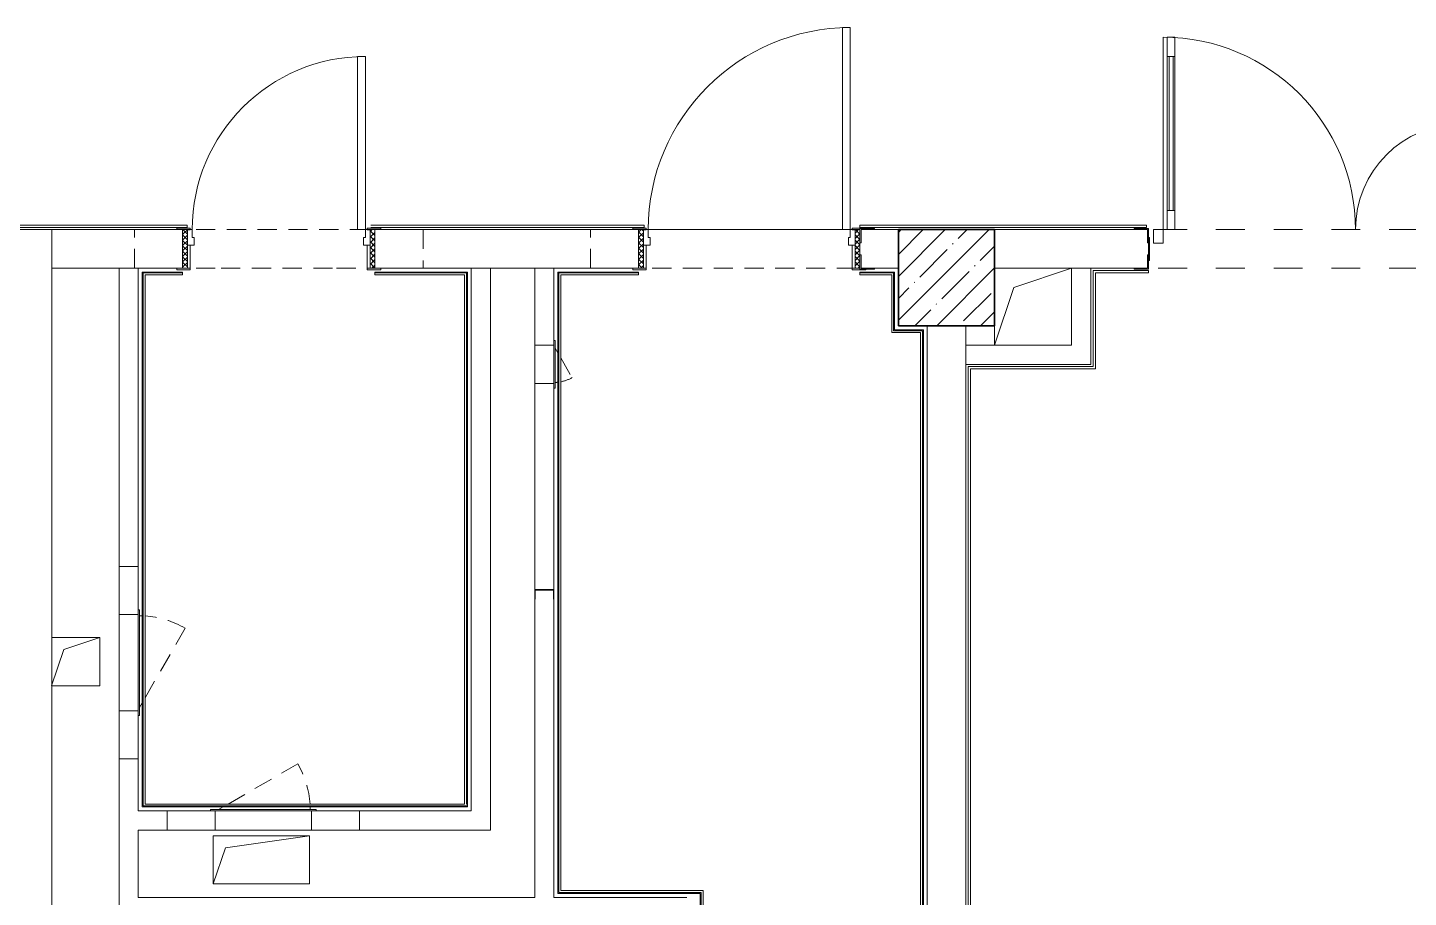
# Model space of a CAD drawing. Header units: millimetres. Extents: x 5993 to 95364, y 94667 to 143522.
# Drawn here: x 42896 to 43480, y 118959 to 119327 of the extents above; entities that cross this region are included whole.
import ezdxf

# ---------------------------------------------------------------- set-up
doc = ezdxf.new("R2010")
doc.units = ezdxf.units.MM
doc.linetypes.add('200_ШТРИХ_ш1п0_6_', pattern=[160, 100, -60])
doc.linetypes.add('Штрих короткий', pattern=[300, 150, -150])
for name, color, linetype, lineweight in [('0-2', 7, 'Continuous', 9), ('Двери', 7, 'Continuous', 9), ('Каркас_Импост', 7, 'Continuous', 13), ('Каркас_Импост-1', 7, 'Continuous', 9), ('Несущие колонны', 7, 'Continuous', 9), ('Несущие колонны-1', 7, 'Continuous', 35), ('Обобщенные модели', 7, 'Continuous', 9), ('Общие ребра', 7, 'Continuous', 9), ('Окна', 7, 'Continuous', 9), ('Открывание в плане-2', 7, '200_ШТРИХ_ш1п0_6_', 9), ('Открывание-1', 7, 'Continuous', 9), ('Панель', 7, 'Continuous', 13), ('Перекрытия', 7, 'Continuous', 9), ('Перемычка-1', 7, 'Штрих короткий', 9), ('Перемычка_Пунктирные линии-1', 7, '200_ШТРИХ_ш1п0_6_', 9), ('Стены', 7, 'Continuous', 9), ('Стены-1', 7, 'Continuous', 13), ('Элементы узлов', 7, 'Continuous', 9)]:
    doc.layers.add(name, color=color, linetype=linetype, lineweight=lineweight)

# ---------------------------------------------------------------- blocks, each defined once
blk = doc.blocks.new('BSC_Колонна _Прямоугольная - 500х500-V23-АИ2_01_План напольных покрытий и плинтусов 1го этажа _Часть 1_')
at = {"layer": 'Несущие колонны'}
h = blk.add_hatch(dxfattribs=at)
h.set_pattern_fill('FP_33', color=256, style=0, pattern_type=2)
h.set_pattern_definition([(45, (-20300, -64750), (-114.04925, 114.04925), []), (45, (-20185.95, -64750), (-114.04925, 114.04925), [201.613, -40.323, 3.353, -36.97])])
h.paths.add_polyline_path([(-250, -250), (250, -250), (250, 250), (-250, 250)], flags=0)
at = {"layer": 'Несущие колонны-1'}
for p, q in [((250, 250), (-250, 250)), ((-250, 250), (-250, -250)), ((250, -250), (250, 250)), ((-250, -250), (250, -250))]:
    blk.add_line(p, q, dxfattribs=at)
blk = doc.blocks.new('Проем_Дверь_Прямоугольный - 1700х2400h_дверные проемы-28051819-АИ2_01_План напольных покрытий и плинтусов 1го этажа _Часть 1_')
at = {"layer": 'Перемычка-1'}
for p, q in [((850, 100), (-850, 100)), ((850, -100), (-850, -100))]:
    blk.add_line(p, q, dxfattribs=at)
blk = doc.blocks.new('Дверь_СКБ_1Ст_Внутренняя_ШЕР - СОШ_Д-5_Дв_1000x2100h_ПУИ-27948912-АИ2_01_План напольных покрытий и плинтусов 1го этажа _Часть 1_')
at = {"layer": 'Двери'}
h = blk.add_hatch(dxfattribs=at)
h.set_pattern_fill('FP_74', color=256, style=0, pattern_type=2)
h.set_pattern_definition([(135, (1801.41, 164.685), (-14.14214, -14.14214), []), (225, (1801.41, 164.685), (14.14214, -14.14214), [])])
h.paths.add_polyline_path([(512.5, -100), (512.5, 100), (487.5, 100), (487.5, -100)], flags=0)
at = {"layer": 'Каркас_Импост-1'}
h = blk.add_hatch(dxfattribs=at)
h.set_pattern_fill('FP_75', color=256, style=0, pattern_type=2)
h.set_pattern_definition([(45, (-321.384, 164.685), (-14.1421, 14.1421), []), (135, (-321.384, 164.685), (-14.1421, -14.1421), [])])
h.paths.add_polyline_path([(-462.5, -100), (-462.5, 100), (-487.5, 100), (-487.5, -100)], flags=0)
at = {"layer": 'Каркас_Импост'}
for p, q in [((-447.5, 108), (-517.5, 108)), ((-517.5, 108), (-517.5, 100)), ((-517.5, 100), (-447.5, 100)), ((-462.5, 100), (-487.5, 100)), ((-487.5, 100), (-487.5, -100)), ((-437.5, 100), (-462.5, 100)), ((-462.5, 100), (-462.5, 20)), ((-462.5, -100), (-462.5, 100)), ((-447.5, 100), (-462.5, 100)), ((-462.5, 100), (-462.5, 99)), ((-462.5, 99), (-447.5, 99)), ((-447.5, 100), (-447.5, 108)), ((-447.5, 99), (-447.5, 100)), ((-437.5, 60), (-437.5, 100)), ((462.5, 100), (462.5, 60)), ((487.5, 100), (462.5, 100)), ((542.5, 108), (472.5, 108)), ((472.5, 108), (472.5, 100)), ((487.5, 100), (472.5, 100)), ((472.5, 100), (472.5, 99)), ((472.5, 100), (542.5, 100)), ((472.5, 99), (487.5, 99)), ((487.5, 20), (487.5, 100)), ((512.5, 100), (487.5, 100)), ((487.5, 100), (487.5, -100)), ((487.5, 99), (487.5, 100)), ((512.5, -100), (512.5, 100)), ((542.5, 100), (542.5, 108)), ((-462.5, 20), (-427.5, 20)), ((-447.5, 20), (-462.5, 20)), ((-462.5, 20), (-462.5, -100)), ((-447.5, -100), (-447.5, 20)), ((-427.5, 60), (-437.5, 60)), ((-427.5, 20), (-427.5, 60)), ((462.5, 60), (452.5, 60)), ((452.5, 60), (452.5, 20)), ((452.5, 20), (487.5, 20)), ((487.5, 20), (472.5, 20)), ((472.5, 20), (472.5, -100)), ((487.5, -100), (487.5, 20)), ((-447.5, -100), (-517.5, -100)), ((-517.5, -100), (-517.5, -108)), ((-517.5, -108), (-447.5, -108)), ((-487.5, -100), (-462.5, -100)), ((-462.5, -100), (-447.5, -100)), ((-447.5, -108), (-447.5, -100)), ((472.5, -100), (487.5, -100)), ((542.5, -100), (472.5, -100)), ((472.5, -100), (472.5, -108)), ((472.5, -108), (542.5, -108)), ((487.5, -100), (512.5, -100)), ((542.5, -108), (542.5, -100))]:
    blk.add_line(p, q, dxfattribs=at)
at = {"layer": 'Открывание-1'}
blk.add_arc((462.5, 100), 900, 90, 180, dxfattribs=at)
at = {"layer": 'Панель'}
for p, q in [((462.5, 1000), (422.5, 1000)), ((422.5, 1000), (422.5, 100)), ((462.5, 100), (462.5, 1000)), ((422.5, 100), (462.5, 100))]:
    blk.add_line(p, q, dxfattribs=at)
blk = doc.blocks.new('Дверь_СКБ_1Ст_Внутренняя_ШЕР - СОШ_Д-12_Дв_1150x2100h_С_У учеников_ душевые-28040539-АИ2_01_План напольных покрытий и плинтусов 1го этажа _Часть 1_')
at = {"layer": 'Двери'}
h = blk.add_hatch(dxfattribs=at)
h.set_pattern_fill('FP_29', color=256, style=0, pattern_type=2)
h.set_pattern_definition([(135, (1726.41, 164.685), (-14.14214, -14.14214), []), (225, (1726.41, 164.685), (14.14214, -14.14214), [])])
h.paths.add_polyline_path([(562.5, -100), (587.5, -100), (587.5, 100), (562.5, 100), (562.5, -31)], flags=0)
at = {"layer": 'Каркас_Импост-1'}
h = blk.add_hatch(dxfattribs=at)
h.set_pattern_fill('FP_30', color=256, style=0, pattern_type=2)
h.set_pattern_definition([(45, (-396.384, 164.685), (-14.1421, 14.1421), []), (135, (-396.384, 164.685), (-14.1421, -14.1421), [])])
h.paths.add_polyline_path([(-537.5, -100), (-537.5, 100), (-562.5, 100), (-562.5, -100)], flags=0)
at = {"layer": 'Каркас_Импост'}
for p, q in [((-522.5, 108), (-592.5, 108)), ((-592.5, 108), (-592.5, 100)), ((-592.5, 100), (-522.5, 100)), ((-537.5, 100), (-562.5, 100)), ((-562.5, 100), (-562.5, -100)), ((-512.5, 100), (-537.5, 100)), ((-537.5, 100), (-537.5, 20)), ((-537.5, -100), (-537.5, 100)), ((-522.5, 100), (-537.5, 100)), ((-537.5, 100), (-537.5, 99)), ((-537.5, 99), (-522.5, 99)), ((-522.5, 100), (-522.5, 108)), ((-522.5, 99), (-522.5, 100)), ((-512.5, 60), (-512.5, 100)), ((537.5, 100), (537.5, 60)), ((562.5, 100), (537.5, 100)), ((617.5, 108), (547.5, 108)), ((547.5, 108), (547.5, 100)), ((562.5, 100), (547.5, 100)), ((547.5, 100), (547.5, 99)), ((547.5, 100), (587.5, 100)), ((547.5, 99), (562.5, 99)), ((562.5, 20), (562.5, 100)), ((587.5, 100), (562.5, 100)), ((562.5, 100), (562.5, -100)), ((562.5, 99), (562.5, 100)), ((617.5, 106), (617.5, 108)), ((-537.5, 20), (-502.5, 20)), ((-522.5, 20), (-537.5, 20)), ((-537.5, 20), (-537.5, -100)), ((-522.5, -100), (-522.5, 20)), ((-502.5, 60), (-512.5, 60)), ((-502.5, 20), (-502.5, 60)), ((537.5, 60), (527.5, 60)), ((527.5, 60), (527.5, 20)), ((527.5, 20), (562.5, 20)), ((562.5, 20), (547.5, 20)), ((547.5, 20), (547.5, -100)), ((562.5, -100), (562.5, 20)), ((587.5, -31), (587.5, 31)), ((-522.5, -100), (-592.5, -100)), ((-592.5, -100), (-592.5, -108)), ((-592.5, -108), (-522.5, -108)), ((-562.5, -100), (-537.5, -100)), ((-537.5, -100), (-522.5, -100)), ((-522.5, -108), (-522.5, -100)), ((547.5, -100), (562.5, -100)), ((587.5, -100), (547.5, -100)), ((547.5, -100), (547.5, -108)), ((547.5, -108), (617.5, -108)), ((562.5, -100), (587.5, -100)), ((617.5, -108), (617.5, -106))]:
    blk.add_line(p, q, dxfattribs=at)
at = {"layer": 'Открывание-1'}
blk.add_arc((537.5, 100), 1050, 90, 180, dxfattribs=at)
at = {"layer": 'Панель'}
for p, q in [((537.5, 1150), (497.5, 1150)), ((497.5, 1150), (497.5, 100)), ((537.5, 100), (537.5, 1150)), ((497.5, 100), (537.5, 100))]:
    blk.add_line(p, q, dxfattribs=at)
blk = doc.blocks.new('Фахверк_СКБ_Уголок - 200_4010_1-27904659-АИ2_01_План напольных покрытий и плинтусов 1го этажа _Часть 1_')
at = {"layer": 'Обобщенные модели'}
for p, q in [((125, 156), (50, 156)), ((50, 156), (50, 150)), ((50, 150), (119, 150)), ((119, 150), (119, 81)), ((125, 81), (125, 156)), ((119, 81), (125, 81)), ((125, 19), (119, 19)), ((119, 19), (119, -50)), ((125, -56), (125, 19)), ((119, -50), (50, -50)), ((50, -50), (50, -56)), ((50, -56), (125, -56))]:
    blk.add_line(p, q, dxfattribs=at)
blk = doc.blocks.new('Дверь_Витражная_СКБ_2Ст2 - ДВВ_ДАО_СОШ_Классы-26508392-АИ2_01_План напольных покрытий и плинтусов 1го этажа _Часть 1_')
at = {"layer": 'Двери'}
for p, q in [((-775, 1035), (-775, 35)), ((775, 585), (775, 35))]:
    blk.add_line(p, q, dxfattribs=at)
for centre, radius, start, end in [((-775, 35), 1000, 360, 90), ((775, 35), 550, 90, 180)]:
    blk.add_arc(centre, radius, start, end, dxfattribs=at)
at = {"layer": 'Элементы узлов'}
for p, q in [((-753, 1035), (-713, 1035)), ((-753, 1035), (-753, 35)), ((-713, 1035), (-753, 1035)), ((-753, 1035), (-753, 35)), ((-713, 1035), (-713, 35)), ((-713, 35), (-713, 1035)), ((-753, 935), (-713, 935)), ((-743, 935), (-743, 135)), ((-723, 935), (-723, 135)), ((775, 585), (735, 585)), ((735, 585), (735, 35)), ((775, 585), (735, 585)), ((735, 585), (735, 35)), ((775, 585), (775, 35)), ((775, 35), (775, 585)), ((775, 485), (735, 485)), ((745, 485), (745, 135)), ((765, 485), (765, 135)), ((-753, 135), (-713, 135)), ((775, 135), (735, 135)), ((-825, 35), (-825, -35)), ((-775, 35), (-825, 35)), ((-775, 35), (-825, 35)), ((-825, 35), (-825, -35)), ((-775, -35), (-775, 35)), ((-775, -35), (-775, 35)), ((-713, 35), (-753, 35)), ((-753, 35), (-713, 35)), ((735, 35), (775, 35)), ((735, 35), (775, 35)), ((775, -35), (775, 35)), ((775, 35), (825, 35)), ((775, 35), (775, -35)), ((825, 35), (775, 35)), ((825, 35), (825, -35)), ((825, -35), (825, 35)), ((-825, -35), (-775, -35)), ((-825, -35), (-775, -35)), ((825, -35), (775, -35)), ((775, -35), (825, -35))]:
    blk.add_line(p, q, dxfattribs=at)
blk = doc.blocks.new('АР_Перемычка - АР_Перемычка-V191-АИ2_01_План напольных покрытий и плинтусов 1го этажа _Часть 1_')
at = {"layer": 'Обобщенные модели'}
blk.add_line((-250, -100), (-243, -100), dxfattribs=at)
at = {"layer": 'Перемычка_Пунктирные линии-1'}
for p, q in [((-250, 100), (1250, 100)), ((-250, -100), (-250, 100)), ((1250, 100), (1250, -100)), ((-250, -100), (200, -100)), ((200, -100), (800, -100)), ((800, -100), (1250, -100))]:
    blk.add_line(p, q, dxfattribs=at)
blk = doc.blocks.new('АР_Перемычка - АР_Перемычка-V194-АИ2_01_План напольных покрытий и плинтусов 1го этажа _Часть 1_')
at = {"layer": 'Обобщенные модели'}
blk.add_line((-250, -100), (-242, -100), dxfattribs=at)
at = {"layer": 'Перемычка_Пунктирные линии-1'}
for p, q in [((-250, 100), (1150, 100)), ((-250, -100), (-250, 100)), ((1150, 31), (1150, -31)), ((-250, -100), (1150, -100))]:
    blk.add_line(p, q, dxfattribs=at)
blk = doc.blocks.new('154_Фахверк_СКБ_Швеллер - Тип_100_4010-27789772-АИ2_01_План напольных покрытий и плинтусов 1го этажа _Часть 1_')
at = {"layer": 'Обобщенные модели'}
for p, q in [((175, 50), (125, 50)), ((125, 50), (125, -50)), ((128, 47), (175, 47)), ((128, -47), (128, 47)), ((175, 47), (175, 50)), ((125, -50), (175, -50)), ((175, -47), (128, -47)), ((175, -50), (175, -47))]:
    blk.add_line(p, q, dxfattribs=at)
blk = doc.blocks.new('154_Стойка_СКБ_Уголок - СМ-2530_200-28213945-АИ2_01_План напольных покрытий и плинтусов 1го этажа _Часть 1_')
at = {"layer": 'Обобщенные модели'}
for p, q in [((125, 156), (125, 81)), ((200, 156), (125, 156)), ((131, 81), (131, 150)), ((131, 150), (200, 150)), ((200, 150), (200, 156)), ((125, 81), (131, 81)), ((131, 19), (125, 19)), ((125, 19), (125, -56)), ((131, -50), (131, 19)), ((125, -56), (200, -56)), ((200, -50), (131, -50)), ((200, -56), (200, -50))]:
    blk.add_line(p, q, dxfattribs=at)
blk = doc.blocks.new('Стойка_Влож_Полоса боковая - Полоса-28213942-АИ2_01_План напольных покрытий и плинтусов 1го этажа _Часть 1_')
at = {"layer": 'Обобщенные модели'}
for p, q in [((-5, 60), (0, 60)), ((-5, -60), (-5, 60)), ((0, 31), (0, -31)), ((0, -60), (-5, -60))]:
    blk.add_line(p, q, dxfattribs=at)
blk = doc.blocks.new('AR_Отверстие Ниша - Лючок-32402075-АИ2_01_План напольных покрытий и плинтусов 1го этажа _Часть 1_')
at = {"layer": 'Окна'}
for p, q in [((-250, 50), (250, 50)), ((-250, -50), (-250, 50)), ((250, 50), (250, -50)), ((250, -50), (-250, -50))]:
    blk.add_line(p, q, dxfattribs=at)
blk = doc.blocks.new('Л_Общий_Лючок - Лючок-29684127-АИ2_01_План напольных покрытий и плинтусов 1го этажа _Часть 1_')
at = {"layer": 'Окна'}
for p, q in [((-24, 0), (-24, -6)), ((0, 0), (-24, 0)), ((524, 0), (500, 0)), ((524, 0), (524, -6)), ((-24, -6), (524, -6))]:
    blk.add_line(p, q, dxfattribs=at)
at = {"layer": 'Открывание в плане-2'}
for p, q in [((16.4, -6), (40.6, -20)), ((66.6, -35), (428.6, -244))]:
    blk.add_line(p, q, dxfattribs=at)
for start, end in [(330, 355.86973), (357.63985, 359.29195)]:
    blk.add_arc((6, 0), 488, start, end, dxfattribs=at)
blk = doc.blocks.new('AR_Отверстие Ниша - Лючок-32401620-АИ2_01_План напольных покрытий и плинтусов 1го этажа _Часть 1_')
at = {"layer": 'Окна'}
for p, q in [((250, 50), (-250, 50)), ((-250, 50), (-250, -50)), ((250, -50), (250, 50)), ((-250, -50), (250, -50))]:
    blk.add_line(p, q, dxfattribs=at)
blk = doc.blocks.new('Л_Общий_Лючок - Лючок-V203-АИ2_01_План напольных покрытий и плинтусов 1го этажа _Часть 1_')
at = {"layer": 'Окна'}
for p, q in [((524, 6), (-24, 6)), ((-24, 6), (-24, 0)), ((-24, 0), (0, 0)), ((500, 0), (524, 0)), ((524, 6), (524, 0))]:
    blk.add_line(p, q, dxfattribs=at)
at = {"layer": 'Открывание в плане-2'}
for p, q in [((66.6, 35), (428.6, 244)), ((16.4, 6), (40.6, 20))]:
    blk.add_line(p, q, dxfattribs=at)
for start, end in [(4.13027, 30), (0.70805, 2.36015)]:
    blk.add_arc((6, 0), 488, start, end, dxfattribs=at)
blk = doc.blocks.new('AR_Отверстие Ниша - Лючок-32402410-АИ2_01_План напольных покрытий и плинтусов 1го этажа _Часть 1_')
at = {"layer": 'Окна'}
for p, q in [((-100, 50), (100, 50)), ((-100, -50), (-100, 50)), ((100, 50), (100, -50)), ((100, -50), (-100, -50))]:
    blk.add_line(p, q, dxfattribs=at)
blk = doc.blocks.new('Л_Общий_Лючок - Лючок-29753268-АИ2_01_План напольных покрытий и плинтусов 1го этажа _Часть 1_')
at = {"layer": 'Окна'}
for p, q in [((-24, 0), (-24, -6)), ((224, 0), (224, -6)), ((-24, -6), (224, -6))]:
    blk.add_line(p, q, dxfattribs=at)
at = {"layer": 'Открывание в плане-2'}
for p, q in [((133.4, -35), (31.2, -94)), ((183.6, -6), (159.4, -20))]:
    blk.add_line(p, q, dxfattribs=at)
for start, end in [(181.84965, 186.16548), (190.7896, 210)]:
    blk.add_arc((194, 0), 188, start, end, dxfattribs=at)
blk = doc.blocks.new('АР_Перемычка1 - АР_Перемычка 2-29726404-АИ2_01_План напольных покрытий и плинтусов 1го этажа _Часть 1_')
at = {"layer": 'Перемычка_Пунктирные линии-1'}
for p, q in [((-250, 50), (0, 50)), ((-250, 50), (-250, -50)), ((500, 50), (750, 50)), ((750, -50), (750, 50)), ((-250, -50), (0, -50)), ((500, -50), (750, -50))]:
    blk.add_line(p, q, dxfattribs=at)
blk = doc.blocks.new('АР_Перемычка1 - АР_Перемычка 2-29726453-АИ2_01_План напольных покрытий и плинтусов 1го этажа _Часть 1_')
at = {"layer": 'Перемычка_Пунктирные линии-1'}
for p, q in [((-250, 50), (0, 50)), ((-250, -50), (-250, 50)), ((500, 50), (750, 50)), ((750, 50), (750, -50)), ((-250, -50), (0, -50)), ((500, -50), (750, -50))]:
    blk.add_line(p, q, dxfattribs=at)
blk = doc.blocks.new('AR_Отверстие прямоугольное _в плите_ - AR_Отверстие прямоугольное _в плите_-30458064-АИ2_01_План напольных покрытий и плинтусов 1го этажа _Часть 1_')
at = {"layer": 'Обобщенные модели'}
for p, q in [((125, 125), (-125, 125)), ((-62.5, 62.5), (125, 125)), ((125, -125), (125, 125)), ((-125, -125), (-62.5, 62.5)), ((-125, -125), (125, -125))]:
    blk.add_line(p, q, dxfattribs=at)
blk = doc.blocks.new('AR_Отверстие прямоугольное _в плите_ - AR_Отверстие прямоугольное _в плите_-30459257-АИ2_01_План напольных покрытий и плинтусов 1го этажа _Часть 1_')
at = {"layer": 'Обобщенные модели'}
for p, q in [((250, 125), (-250, 125)), ((-250, 125), (-250, -125)), ((-187.5, 62.5), (250, 125)), ((250, -125), (250, 125)), ((-250, -125), (-187.5, 62.5)), ((-250, -125), (250, -125))]:
    blk.add_line(p, q, dxfattribs=at)
blk = doc.blocks.new('AR_Отверстие прямоугольное _в плите_ - AR_Отверстие прямоугольное _в плите_-30459211-АИ2_01_План напольных покрытий и плинтусов 1го этажа _Часть 1_')
at = {"layer": 'Обобщенные модели'}
for p, q in [((-100, 100), (200, 200)), ((-200, -200), (-100, 100)), ((-200, -100), (-200, -200))]:
    blk.add_line(p, q, dxfattribs=at)

msp = doc.modelspace()

# ---------------------------------------------------------------- linework, layer by layer
at = {"layer": 'Общие ребра'}
for p, q in [((42943.14, 119224.8), (42935, 119224.8)), ((42945.17, 119222.77), (42945.99, 119222.77)), ((42945.17, 119222.77), (42945.17, 118998.11)), ((42945.99, 119222.77), (42945.17, 119222.77)), ((42961.86, 119222.77), (42945.99, 119222.77)), ((43081.92, 119222.77), (43043.25, 119222.77)), ((43081.92, 119222.77), (43081.92, 119221.95)), ((43081.92, 118998.11), (43081.92, 119221.95)), ((43120.99, 118960.67), (43120.99, 119222.77)), ((43120.99, 119222.77), (43121.8, 119222.77)), ((43121.8, 119222.77), (43154.77, 119222.77)), ((43248.37, 119222.77), (43261.8, 119222.77)), ((43261.8, 119222.77), (43262.62, 119222.77)), ((43262.62, 119222.77), (43262.62, 119198.75)), ((43262.62, 119198.35), (43262.62, 119198.75)), ((43262.62, 119198.35), (43274.01, 119198.35)), ((43274.01, 119198.35), (43274.82, 119198.35)), ((43274.82, 119198.35), (43274.82, 118633.46)), ((42945.17, 118997.3), (42945.17, 118998.11)), ((42945.17, 118997.3), (43082.32, 118997.3)), ((43081.92, 118998.11), (43082.32, 118998.11)), ((43121.8, 118960.67), (43120.99, 118960.67)), ((43181.22, 118960.67), (43121.8, 118960.67)), ((43181.22, 118960.67), (43181.22, 118960.27)), ((43181.22, 118948.87), (43181.22, 118960.27))]:
    msp.add_line(p, q, dxfattribs=at)
at = {"layer": 'Перекрытия'}
msp.add_line((43158.84, 119241.08), (43241.05, 119241.08), dxfattribs=at)
at = {"layer": 'Стены'}
for p, q in [((42869.36, 119242.95), (42963.78, 119242.95)), ((42963.78, 119242.06), (42869.36, 119242.06)), ((42963.78, 119242.06), (42963.78, 119242.95)), ((43041.55, 119242.95), (43157.13, 119242.95)), ((43157.13, 119242.06), (43041.55, 119242.06)), ((43157.13, 119242.06), (43157.13, 119242.95)), ((43248.37, 119242.95), (43369.65, 119242.95)), ((43248.37, 119242.06), (43248.37, 119242.95)), ((43369.65, 119242.06), (43248.37, 119242.06)), ((43369.65, 119242.06), (43369.65, 119242.95)), ((43347.02, 119183.13), (43347.02, 119223.82)), ((43347.02, 119223.82), (43370.46, 119223.82)), ((43348, 119222.85), (43348, 119182.15)), ((43370.46, 119222.85), (43348, 119222.85)), ((43370.46, 119222.85), (43370.46, 119223.82)), ((43294.12, 118631.59), (43294.12, 119183.13)), ((43294.12, 119183.13), (43347.02, 119183.13)), ((43295.09, 119182.15), (43295.09, 118632.57)), ((43348, 119182.15), (43295.09, 119182.15))]:
    msp.add_line(p, q, dxfattribs=at)
at = {"layer": 'Стены-1'}
for p, q in [((42906.51, 119241.08), (42886.16, 119241.08)), ((42959.42, 119241.08), (42906.51, 119241.08)), ((42906.51, 119241.08), (42906.51, 119224.8)), ((42906.51, 118630.61), (42906.51, 119241.08)), ((43152.32, 119241.08), (43045.7, 119241.08)), ((43264.65, 119241.08), (43254.48, 119241.08)), ((43364.36, 119241.08), (43305.35, 119241.08)), ((42906.51, 119224.8), (42935, 119224.8)), ((42935, 119224.8), (42935, 119078.29)), ((42943.14, 119080.24), (42943.14, 119224.8)), ((42943.14, 119224.8), (42959.42, 119224.8)), ((42945.17, 119223.17), (42944.77, 119223.17)), ((42944.77, 119223.17), (42944.77, 118998.11)), ((42945.99, 119223.17), (42945.17, 119223.17)), ((42961.86, 119223.17), (42945.99, 119223.17)), ((42945.99, 119221.95), (42961.86, 119221.95)), ((42945.99, 118998.11), (42945.99, 119221.95)), ((42961.86, 119221.95), (42961.86, 119223.17)), ((43082.32, 119223.17), (43043.25, 119223.17)), ((43043.25, 119223.17), (43043.25, 119221.95)), ((43043.25, 119221.95), (43081.1, 119221.95)), ((43045.7, 119224.8), (43152.32, 119224.8)), ((43081.1, 119221.95), (43081.1, 118998.11)), ((43082.32, 119222.77), (43082.32, 119223.17)), ((43082.32, 119221.95), (43082.32, 119222.77)), ((43082.32, 118998.11), (43082.32, 119221.95)), ((43083.95, 119224.8), (43083.95, 118995.27)), ((43092.09, 119224.8), (43083.95, 119224.8)), ((43092.09, 118995.27), (43092.09, 119224.8)), ((43110.81, 119224.8), (43110.81, 119192.24)), ((43118.95, 119224.8), (43110.81, 119224.8)), ((43118.95, 119192.24), (43118.95, 119224.8)), ((43120.58, 119223.17), (43120.58, 118960.27)), ((43120.99, 119223.17), (43120.58, 119223.17)), ((43121.8, 119223.17), (43120.99, 119223.17)), ((43154.77, 119223.17), (43121.8, 119223.17)), ((43121.8, 118961.49), (43121.8, 119221.95)), ((43121.8, 119221.95), (43154.77, 119221.95)), ((43154.77, 119221.95), (43154.77, 119223.17)), ((43261.8, 119223.17), (43248.37, 119223.17)), ((43248.37, 119223.17), (43248.37, 119221.95)), ((43248.37, 119221.95), (43261.8, 119221.95)), ((43254.48, 119224.8), (43264.65, 119224.8)), ((43262.62, 119223.17), (43261.8, 119223.17)), ((43261.8, 119221.95), (43261.8, 119198.75)), ((43263.02, 119223.17), (43262.62, 119223.17)), ((43263.02, 119198.75), (43263.02, 119223.17)), ((43305.35, 119224.8), (43364.36, 119224.8)), ((43346.05, 119224.8), (43337.91, 119224.8)), ((43337.91, 119224.8), (43337.91, 119192.24)), ((43346.05, 119184.1), (43346.05, 119224.8)), ((43261.8, 119198.75), (43261.8, 119198.35)), ((43261.8, 119198.35), (43261.8, 119197.53)), ((43261.8, 119197.53), (43274.01, 119197.53)), ((43274.01, 119198.75), (43263.02, 119198.75)), ((43274.82, 119198.75), (43274.01, 119198.75)), ((43274.01, 119197.53), (43274.01, 118633.46)), ((43275.23, 119198.75), (43274.82, 119198.75)), ((43275.23, 118633.46), (43275.23, 119198.75)), ((43276.86, 119200.38), (43276.86, 118921.6)), ((43293.14, 118921.6), (43293.14, 119200.38)), ((43337.91, 119192.24), (43293.14, 119192.24)), ((43293.14, 119192.24), (43293.14, 119184.1)), ((43293.14, 119184.1), (43337.91, 119184.1)), ((43337.91, 119184.1), (43346.05, 119184.1)), ((43110.81, 119175.96), (43110.81, 119088.87)), ((43118.95, 119088.87), (43118.95, 119175.96)), ((43110.81, 119084.8), (43110.81, 118958.64)), ((43118.95, 118958.64), (43118.95, 119084.8)), ((42935, 119037.59), (42935, 118843.87)), ((42943.14, 118995.27), (42943.14, 119035.64)), ((42973.74, 118995.27), (42943.14, 118995.27)), ((42944.77, 118998.11), (42944.77, 118997.3)), ((42944.77, 118997.3), (42944.77, 118996.89)), ((42944.77, 118996.89), (43082.32, 118996.89)), ((43081.1, 118998.11), (42945.99, 118998.11)), ((43083.95, 118995.27), (43018.35, 118995.27)), ((43082.32, 118996.89), (43082.32, 118998.11)), ((43092.09, 118987.13), (43092.09, 118995.27)), ((42943.14, 118958.64), (42943.14, 118987.13)), ((42943.14, 118987.13), (42975.7, 118987.13)), ((43016.39, 118987.13), (43092.09, 118987.13)), ((43110.81, 118958.64), (42943.14, 118958.64)), ((43175.12, 118958.64), (43118.95, 118958.64)), ((43120.58, 118960.27), (43120.99, 118960.27)), ((43120.99, 118960.27), (43121.8, 118960.27)), ((43182.03, 118961.49), (43121.8, 118961.49)), ((43121.8, 118960.27), (43180.81, 118960.27)), ((43180.81, 118960.27), (43180.81, 118948.87)), ((43182.03, 118960.67), (43182.03, 118961.49)), ((43182.03, 118960.27), (43182.03, 118960.67)), ((43182.03, 118948.87), (43182.03, 118960.27))]:
    msp.add_line(p, q, dxfattribs=at)

# ---------------------------------------------------------------- block references
at = {"layer": '0-2', "xscale": 0.08139549610658335, "yscale": 0.08139549610658335, "zscale": 0.08139549610658335}
for name, p in [('Дверь_СКБ_1Ст_Внутренняя_ШЕР - СОШ_Д-12_Дв_1150x2100h_С_У учеников_ душевые-28040539-АИ2_01_План напольных покрытий и плинтусов 1го этажа _Часть 1_', (43200.55, 119232.94)), ('Дверь_Витражная_СКБ_2Ст2 - ДВВ_ДАО_СОШ_Классы-26508392-АИ2_01_План напольных покрытий и плинтусов 1го этажа _Часть 1_', (43439.65, 119238.23)), ('Дверь_СКБ_1Ст_Внутренняя_ШЕР - СОШ_Д-5_Дв_1000x2100h_ПУИ-27948912-АИ2_01_План напольных покрытий и плинтусов 1го этажа _Часть 1_', (43001.54, 119232.94)), ('АР_Перемычка - АР_Перемычка-V191-АИ2_01_План напольных покрытий и плинтусов 1го этажа _Часть 1_', (42961.86, 119232.94)), ('АР_Перемычка - АР_Перемычка-V194-АИ2_01_План напольных покрытий и плинтусов 1го этажа _Часть 1_', (43154.77, 119232.94)), ('BSC_Колонна _Прямоугольная - 500х500-V23-АИ2_01_План напольных покрытий и плинтусов 1го этажа _Часть 1_', (43285, 119220.73)), ('Проем_Дверь_Прямоугольный - 1700х2400h_дверные проемы-28051819-АИ2_01_План напольных покрытий и плинтусов 1го этажа _Часть 1_', (43439.65, 119232.94)), ('AR_Отверстие прямоугольное _в плите_ - AR_Отверстие прямоугольное _в плите_-30459211-АИ2_01_План напольных покрытий и плинтусов 1го этажа _Часть 1_', (43321.63, 119208.52)), ('AR_Отверстие прямоугольное _в плите_ - AR_Отверстие прямоугольное _в плите_-30458064-АИ2_01_План напольных покрытий и плинтусов 1го этажа _Часть 1_', (42916.68, 119058.35)), ('Л_Общий_Лючок - Лючок-V203-АИ2_01_План напольных покрытий и плинтусов 1го этажа _Часть 1_', (42975.7, 118995.27)), ('AR_Отверстие прямоугольное _в плите_ - AR_Отверстие прямоугольное _в плите_-30459257-АИ2_01_План напольных покрытий и плинтусов 1го этажа _Часть 1_', (42995.23, 118974.51))]:
    msp.add_blockref(name, p, dxfattribs=at)
for name, p, rotation in [('Фахверк_СКБ_Уголок - 200_4010_1-27904659-АИ2_01_План напольных покрытий и плинтусов 1го этажа _Часть 1_', (43258.55, 119237.01), 180), ('154_Стойка_СКБ_Уголок - СМ-2530_200-28213945-АИ2_01_План напольных покрытий и плинтусов 1го этажа _Часть 1_', (43380.64, 119237.01), 180), ('Стойка_Влож_Полоса боковая - Полоса-28213942-АИ2_01_План напольных покрытий и плинтусов 1го этажа _Часть 1_', (43370.46, 119232.94), 180), ('AR_Отверстие Ниша - Лючок-32402410-АИ2_01_План напольных покрытий и плинтусов 1го этажа _Часть 1_', (43114.88, 119184.1), 270.0000000000001), ('Л_Общий_Лючок - Лючок-29753268-АИ2_01_План напольных покрытий и плинтусов 1го этажа _Часть 1_', (43118.95, 119175.96), 90.0000000000001), ('АР_Перемычка1 - АР_Перемычка 2-29726404-АИ2_01_План напольных покрытий и плинтусов 1го этажа _Часть 1_', (42939.07, 119078.29), 270.0000000000001), ('154_Фахверк_СКБ_Швеллер - Тип_100_4010-27789772-АИ2_01_План напольных покрытий и плинтусов 1го этажа _Часть 1_', (43114.88, 119099.05), 270.0000000000001), ('Л_Общий_Лючок - Лючок-29684127-АИ2_01_План напольных покрытий и плинтусов 1го этажа _Часть 1_', (42943.14, 119037.59), 90.0000000000001), ('AR_Отверстие Ниша - Лючок-32402075-АИ2_01_План напольных покрытий и плинтусов 1го этажа _Часть 1_', (42939.07, 119057.94), 270.0000000000001), ('АР_Перемычка1 - АР_Перемычка 2-29726453-АИ2_01_План напольных покрытий и плинтусов 1го этажа _Часть 1_', (43016.39, 118991.2), 180), ('AR_Отверстие Ниша - Лючок-32401620-АИ2_01_План напольных покрытий и плинтусов 1го этажа _Часть 1_', (42996.04, 118991.2), 180)]:
    msp.add_blockref(name, p, dxfattribs=dict(at, rotation=rotation))

doc.saveas('drawing.dxf')
